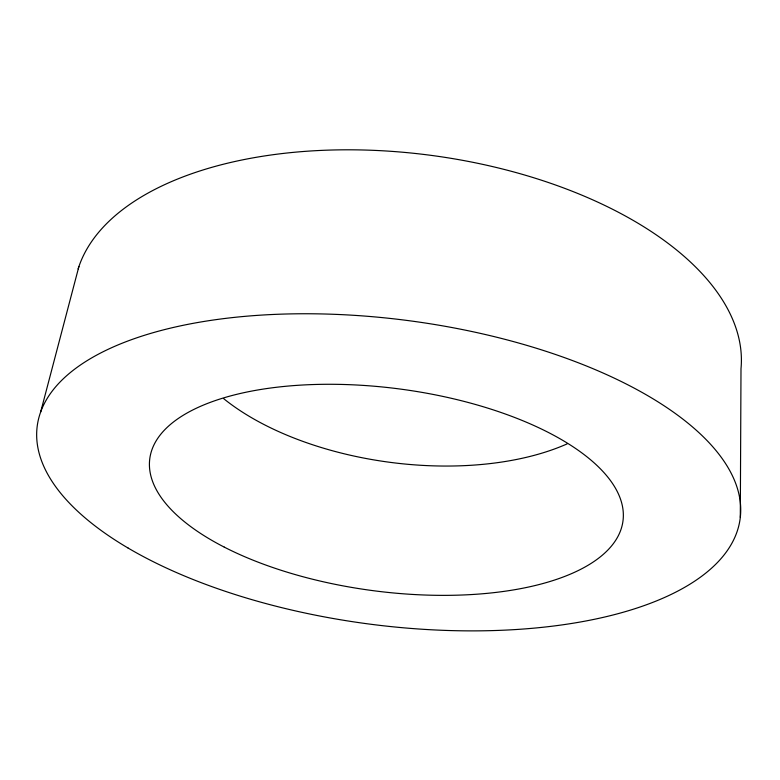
<?xml version="1.0" encoding="UTF-8"?>
<svg xmlns="http://www.w3.org/2000/svg" width="780" height="780" viewBox="0 0 780 780"><rect width="100%" height="100%" fill="white"/><g stroke="black" fill="none" stroke-linecap="round" stroke-linejoin="round"><path stroke-width="1.17" d="M740.298 517.384L741 368.696A335.829 174.389 7.5 0 0 442.279 156.946A335.829 174.389 7.5 0 0 78.127 268.915M40.628 412.094L78.907 266.526M567.187 443.859A226.356 116.239 7.5 0 1 223.841 398.794M224.289 547.131A238.641 101.712 7.5 0 0 617.126 537.927A238.641 101.712 7.5 0 0 317.743 384.413A238.641 101.712 7.5 0 0 224.289 547.131M128.144 548.077A354.49 152.968 7.5 0 0 723.976 555.067A354.49 152.968 7.5 0 0 313.96 313.804A354.49 152.968 7.5 0 0 128.144 548.077"/></g></svg>
